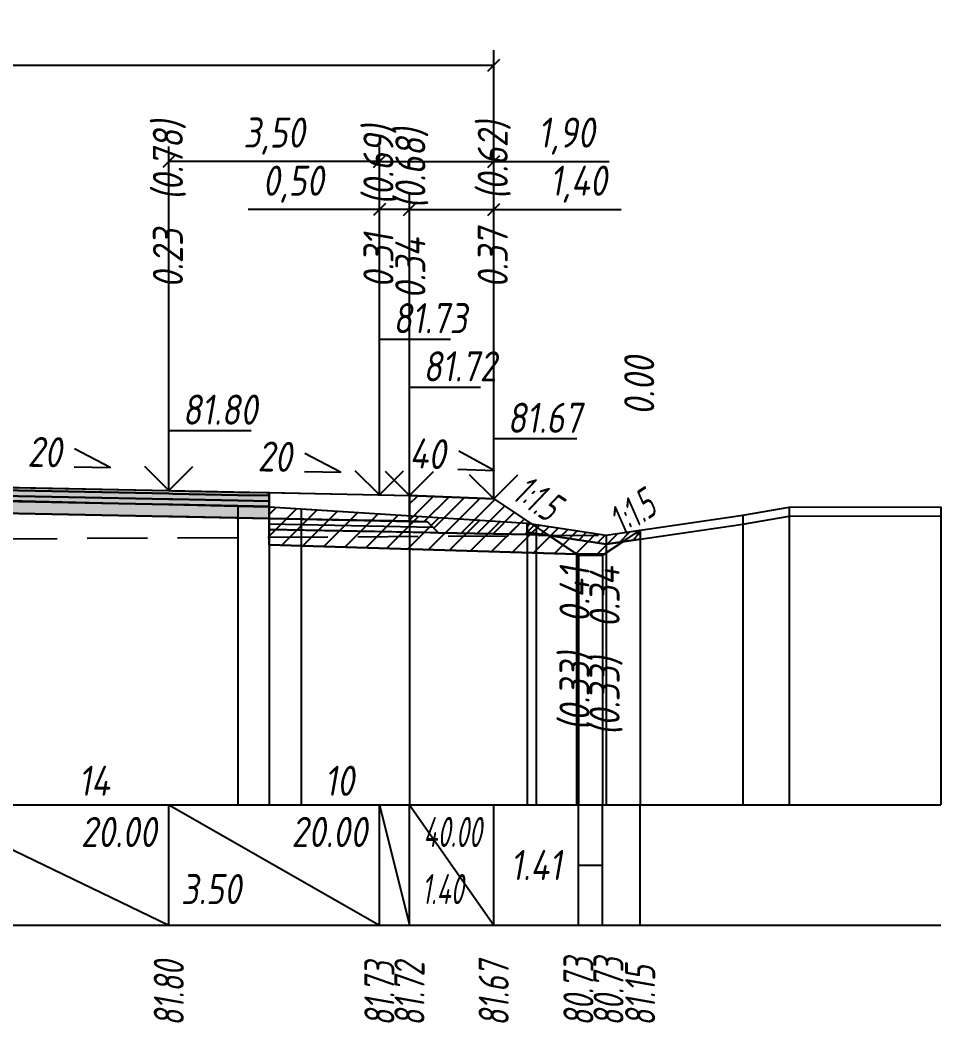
# Model space of a CAD drawing. Extents: x -717 to 1451, y -133302 to 233.
# Drawn here: x 166.7 to 243.2, y -24845.1 to -24761.8 of the extents above; entities that cross this region are included whole.
import ezdxf
from ezdxf.enums import TextEntityAlignment as Align

# ---------------------------------------------------------------- set-up
doc = ezdxf.new("R2010")
doc.units = 0
doc.linetypes.add('штриховая', pattern=[0.75, 0.5, -0.25])
for name, color, linetype in [('Интерполированный поперечник', 2, 'Continuous'), ('Код_514', 1, 'Continuous'), ('Контур_0', 7, 'Continuous'), ('Контур_2521', 7, 'Continuous'), ('Контур_2564', 7, 'Continuous'), ('Контур_2660', 7, 'Continuous'), ('Контур_2665', 7, 'Continuous'), ('Контур_400', 7, 'Continuous'), ('Контур_508', 7, 'Continuous'), ('Контур_512', 7, 'Continuous'), ('Контур_513', 7, 'Continuous'), ('Контур_818', 7, 'Continuous'), ('Красный поперечник', 1, 'Continuous'), ('Объём_2501', 7, 'Continuous'), ('Объём_2564', 7, 'Continuous'), ('Объём_2650', 7, 'Continuous'), ('Объём_2660', 7, 'Continuous'), ('Объём_2661', 7, 'Continuous'), ('Объём_2662', 7, 'Continuous'), ('Объём_2663', 7, 'Continuous'), ('Объём_2664', 7, 'Continuous'), ('Объём_2665', 7, 'Continuous'), ('Объём_2666', 7, 'Continuous'), ('Объём_2667', 7, 'Continuous'), ('Объём_2668', 7, 'Continuous'), ('Объём_2669', 7, 'Continuous'), ('Объём_2675', 7, 'Continuous'), ('Объём_2753', 7, 'Continuous'), ('Откосы', 7, 'Continuous'), ('Отметки покрытия', 7, 'Continuous'), ('Рабочие отметки', 7, 'Continuous'), ('Рабочие отметки доп.', 7, 'Continuous'), ('Слои выравнивания', 7, 'Continuous'), ('Таблица', 7, 'Continuous'), ('Уклоны проезжей части', 7, 'Continuous'), ('Черный поперечник', 3, 'Continuous')]:
    doc.layers.add(name, color=color, linetype=linetype)
for name, color, linetype, true_color in [('Контур_2540', 2, 'Continuous', 0xffff00), ('Контур_2560', 2, 'Continuous', 0xffff00), ('Контур_2561', 7, 'Continuous', 0xff8040), ('Контур_2562', 3, 'Continuous', 0x00ff00), ('Контур_2563', 7, 'Continuous', 0xff8000), ('Контур_2570', 7, 'Continuous', 0x80ff00), ('Контур_2725', 7, 'Continuous', 0x323232), ('Контур_2736', 4, 'Continuous', 0x00ffff), ('Контур_2737', 4, 'Continuous', 0x00ffff), ('Контур_2738', 4, 'Continuous', 0x00ffff), ('Контур_2739', 4, 'Continuous', 0x00ffff), ('Контур_2741', 4, 'Continuous', 0x00ffff), ('Контур_2742', 4, 'Continuous', 0x00ffff), ('Контур_2743', 4, 'Continuous', 0x00ffff), ('Контур_2744', 7, 'Continuous', 0xa4ffff), ('Контур_2745', 7, 'Continuous', 0xa4ffff), ('Контур_2747', 4, 'Continuous', 0x00ffff), ('Контур_2748', 4, 'Continuous', 0x00ffff), ('Контур_2749', 4, 'Continuous', 0x00ffff), ('Контур_2750', 4, 'Continuous', 0x00ffff), ('Контур_2751', 4, 'Continuous', 0x00ffff), ('Контур_2752', 4, 'Continuous', 0x00ffff), ('Контур_2760', 7, 'Continuous', 0x323232), ('Контур_2761', 7, 'Continuous', 0x323232), ('Контур_2762', 7, 'Continuous', 0x323232), ('Контур_2763', 7, 'Continuous', 0x323232), ('Контур_402', 7, 'Continuous', 0xff6464), ('Контур_703', 4, 'Continuous', 0x00ffff), ('Контур_705', 4, 'Continuous', 0x00ffff), ('Контур_707', 4, 'Continuous', 0x00ffff), ('Контур_720', 131, 'Continuous', 0xaaffff), ('Объём_2500', 7, 'Continuous', 0xc0c0c0), ('Объём_2520', 7, 'Continuous', 0x80ffff), ('Объём_2540', 2, 'Continuous', 0xffff00), ('Объём_2560', 2, 'Continuous', 0xffff00), ('Объём_2561', 7, 'Continuous', 0xff8040), ('Объём_2562', 3, 'Continuous', 0x00ff00), ('Объём_2563', 7, 'Continuous', 0xff8000), ('Объём_2570', 7, 'Continuous', 0x80ff00), ('Объём_2600', 7, 'Continuous', 0x808000), ('Объём_2620', 2, 'Continuous', 0xffff00), ('Объём_2746', 2, 'Continuous', 0xffff00)]:
    doc.layers.add(name, color=color, linetype=linetype, true_color=true_color)
doc.styles.get("Standard").update_dxf_attribs({"font": 'txt', "height": 2.5})
doc.styles.add('М', font='romand.shx', dxfattribs={"width": 0.8, "oblique": 10, "height": 2.5})
doc.dimstyles.new('ISO-25', dxfattribs={"dimtxt": 2.5, "dimasz": 2.5, "dimexe": 1.25, "dimexo": 0.625, "dimtad": 1, "dimtxsty": 'Standard', "dimcen": 2.5, "dimadec": 0, "dimazin": 0, "dimtfac": 1, "dimtmove": 0, "dimatfit": 3, "dimfxl": 1, "dimarcsym": 0})

# ---------------------------------------------------------------- blocks, each defined once
blk = doc.blocks.new('_Oblique')
at = {"color": 0, "linetype": 'ByBlock', "lineweight": -2}
blk.add_line((-0.5, -0.5), (0.5, 0.5), dxfattribs=at)
blk = doc.blocks.new('*D601')
at = {"color": 0, "lineweight": -2, "transparency": 16777216}
for p, q in [((199.038, -24800.723), (199.038, -24776.283)), ((206.038, -24801.003), (206.038, -24776.283)), ((199.038, -24777.533), (206.038, -24777.533)), ((206.038, -24777.533), (216.623, -24777.533))]:
    blk.add_line(p, q, dxfattribs=at)
at = {"layer": 'Defpoints', "color": 0, "transparency": 16777216}
for p in [(206.038, -24777.533), (199.038, -24801.348), (206.038, -24801.628)]:
    blk.add_point(p, dxfattribs=at)
at = {"color": 0, "lineweight": -2, "transparency": 16777216, "rotation": 180}
blk.add_blockref('_Oblique', (199.038, -24777.533), dxfattribs=at)
at = {"color": 0, "lineweight": -2, "transparency": 16777216}
blk.add_blockref('_Oblique', (206.038, -24777.533), dxfattribs=at)
at = {"color": 0, "transparency": 16777216, "insert": (213.082, -24775.42), "char_height": 2.5, "width": 8.75, "attachment_point": 5, "style": 'М'}
blk.add_mtext('1,40', dxfattribs=at)
blk = doc.blocks.new('*D603')
at = {"color": 0, "lineweight": -2, "transparency": 16777216}
for p, q in [((196.538, -24800.673), (196.538, -24776.283)), ((199.038, -24800.723), (199.038, -24776.283)), ((196.538, -24777.533), (185.621, -24777.533)), ((199.038, -24777.533), (196.538, -24777.533))]:
    blk.add_line(p, q, dxfattribs=at)
at = {"layer": 'Defpoints', "color": 0, "transparency": 16777216}
for p in [(199.038, -24777.533), (196.538, -24801.298), (199.038, -24801.348)]:
    blk.add_point(p, dxfattribs=at)
at = {"color": 0, "lineweight": -2, "transparency": 16777216, "rotation": 180}
blk.add_blockref('_Oblique', (196.538, -24777.533), dxfattribs=at)
at = {"color": 0, "lineweight": -2, "transparency": 16777216}
blk.add_blockref('_Oblique', (199.038, -24777.533), dxfattribs=at)
at = {"color": 0, "transparency": 16777216, "insert": (189.382, -24775.42), "char_height": 2.5, "width": 9.16667, "attachment_point": 5, "style": 'М'}
blk.add_mtext('0,50', dxfattribs=at)
blk = doc.blocks.new('*D605')
at = {"color": 0, "lineweight": -2, "transparency": 16777216}
for p, q in [((179.038, -24800.323), (179.038, -24772.283)), ((196.538, -24800.673), (196.538, -24772.283)), ((196.538, -24773.533), (179.038, -24773.533))]:
    blk.add_line(p, q, dxfattribs=at)
at = {"layer": 'Defpoints', "color": 0, "transparency": 16777216}
for p in [(179.038, -24773.533), (179.038, -24800.948), (196.538, -24801.298)]:
    blk.add_point(p, dxfattribs=at)
at = {"color": 0, "lineweight": -2, "transparency": 16777216, "rotation": 180}
blk.add_blockref('_Oblique', (179.038, -24773.533), dxfattribs=at)
at = {"color": 0, "lineweight": -2, "transparency": 16777216}
blk.add_blockref('_Oblique', (196.538, -24773.533), dxfattribs=at)
at = {"color": 0, "transparency": 16777216, "insert": (187.788, -24771.42), "char_height": 2.5, "width": 9.58333, "attachment_point": 5, "style": 'М'}
blk.add_mtext('3,50', dxfattribs=at)
blk = doc.blocks.new('*D606')
at = {"color": 0, "lineweight": -2, "transparency": 16777216}
for p, q in [((196.538, -24800.673), (196.538, -24772.283)), ((206.038, -24801.003), (206.038, -24772.283)), ((196.538, -24773.533), (206.038, -24773.533)), ((206.038, -24773.533), (215.629, -24773.533))]:
    blk.add_line(p, q, dxfattribs=at)
at = {"layer": 'Defpoints', "color": 0, "transparency": 16777216}
for p in [(196.538, -24773.533), (196.538, -24801.298), (206.038, -24801.628)]:
    blk.add_point(p, dxfattribs=at)
at = {"color": 0, "lineweight": -2, "transparency": 16777216, "rotation": 180}
blk.add_blockref('_Oblique', (196.538, -24773.533), dxfattribs=at)
at = {"color": 0, "lineweight": -2, "transparency": 16777216}
blk.add_blockref('_Oblique', (206.038, -24773.533), dxfattribs=at)
at = {"color": 0, "transparency": 16777216, "insert": (212.089, -24771.42), "char_height": 2.5, "width": 8.75, "attachment_point": 5, "style": 'М'}
blk.add_mtext('1,90', dxfattribs=at)
blk = doc.blocks.new('*D608')
at = {"color": 0, "lineweight": -2, "transparency": 16777216}
for p, q in [((110.538, -24801.003), (110.538, -24764.283)), ((206.038, -24801.003), (206.038, -24764.283)), ((110.538, -24765.533), (206.038, -24765.533))]:
    blk.add_line(p, q, dxfattribs=at)
at = {"layer": 'Defpoints', "color": 0, "transparency": 16777216}
for p in [(206.038, -24765.533), (110.538, -24801.628), (206.038, -24801.628)]:
    blk.add_point(p, dxfattribs=at)
at = {"color": 0, "lineweight": -2, "transparency": 16777216, "rotation": 180}
blk.add_blockref('_Oblique', (110.538, -24765.533), dxfattribs=at)
at = {"color": 0, "lineweight": -2, "transparency": 16777216}
blk.add_blockref('_Oblique', (206.038, -24765.533), dxfattribs=at)
at = {"color": 0, "transparency": 16777216, "insert": (158.288, -24763.42), "char_height": 2.5, "width": 10.41667, "attachment_point": 5, "style": 'М'}
blk.add_mtext('19,10', dxfattribs=at)

msp = doc.modelspace()

# ---------------------------------------------------------------- hatches: boundary and pattern name
at = {"layer": 'Объём_2563'}
h = msp.add_hatch(dxfattribs=at)
h.set_pattern_fill('ANSI31', color=256, scale=0.3)
h.paths.add_polyline_path([(201.457, -24804.384), (200.538, -24803.466), (199.038, -24803.436), (199.038, -24801.286), (206.038, -24801.566), (210.538, -24804.566)])
at = {"layer": 'Объём_2570'}
h = msp.add_hatch(dxfattribs=at)
h.set_pattern_fill('ANSI31', color=256, scale=0.2)
h.paths.add_polyline_path([(218.21, -24804.926), (215.381, -24805.337), (208.818, -24804.338), (208.818, -24803.588), (215.381, -24804.587), (218.21, -24804.176)])
at = {"layer": 'Объём_2600'}
h = msp.add_hatch(dxfattribs=at)
h.set_pattern_fill('ANSI31', color=6, scale=0.4)
h.paths.add_polyline_path([(208.818, -24803.588), (208.818, -24804.338), (215.381, -24805.337), (216.771, -24805.135), (215.234, -24806.16), (212.93, -24806.16), (187.382, -24805.394), (187.382, -24802.228)])
h = msp.add_hatch(dxfattribs=at)
h.set_pattern_fill('HONEY', color=5, scale=0.3)
h.paths.add_polyline_path([(216.771, -24805.135), (218.21, -24804.176), (218.21, -24804.926)])
at = {"layer": 'Объём_2620'}
h = msp.add_hatch(dxfattribs=at)
h.set_pattern_fill('ANSI31', color=2, scale=0.1)
h.paths.add_polyline_path([(212.93, -24806.16), (215.234, -24806.16), (215.082, -24806.261), (213.082, -24806.261)])
h.paths.add_polyline_path([(213.082, -24806.261), (215.082, -24806.261)], flags=16)
edge = h.paths.add_edge_path(flags=17)
edge.add_line((213.082, -24806.261), (215.082, -24806.261))
at = {"layer": 'Слои выравнивания'}
for color, points in [(2, [(158.288, -24800.471), (160.687, -24800.519), (162.322, -24800.551), (179.038, -24800.886), (179.361, -24800.892), (184.768, -24801), (187.382, -24801.053), (187.382, -24801.303), (184.768, -24801.25), (179.361, -24801.142), (179.038, -24801.136), (162.322, -24800.801), (160.687, -24800.769), (158.288, -24800.721)]), (3, [(158.288, -24800.721), (160.687, -24800.769), (162.322, -24800.801), (179.038, -24801.136), (179.361, -24801.142), (184.768, -24801.25), (187.382, -24801.303), (187.382, -24801.753), (184.768, -24801.7), (179.361, -24801.592), (179.038, -24801.586), (162.322, -24801.251), (160.687, -24801.219), (158.288, -24801.171)]), (4, [(158.288, -24801.171), (160.687, -24801.219), (162.322, -24801.251), (179.038, -24801.586), (179.361, -24801.592), (184.768, -24801.7), (187.382, -24801.753), (187.382, -24802.203), (184.768, -24802.15), (179.361, -24802.042), (179.038, -24802.036), (162.322, -24801.701), (160.687, -24801.669), (158.288, -24801.621)]), (5, [(158.288, -24801.621), (160.687, -24801.669), (162.322, -24801.701), (179.038, -24802.036), (179.361, -24802.042), (184.768, -24802.15), (187.382, -24802.203), (187.382, -24803.203), (184.768, -24803.15), (179.361, -24803.042), (179.038, -24803.036), (162.322, -24802.701), (160.687, -24802.669), (158.288, -24802.621)])]:
    msp.add_hatch(color=color, dxfattribs=at).paths.add_polyline_path(points)

# ---------------------------------------------------------------- linework, layer by layer
at = {"layer": 'Интерполированный поперечник', "linetype": 'штриховая', "ltscale": 10, "flags": 128}
msp.add_lwpolyline([(104.756, -24805.259), (215.381, -24804.587)], dxfattribs=at)
at = {"layer": 'Код_514'}
for p, q in [((158.288, -24827), (179.038, -24837)), ((179.038, -24837), (179.038, -24827)), ((179.038, -24827), (196.538, -24837)), ((196.538, -24837), (196.538, -24827)), ((196.538, -24827), (199.038, -24837)), ((199.038, -24837), (199.038, -24827)), ((199.038, -24827), (206.038, -24837)), ((206.038, -24837), (206.038, -24827)), ((213.082, -24837), (213.082, -24827)), ((215.082, -24837), (215.082, -24827)), ((218.21, -24837), (218.21, -24827)), ((213.082, -24832), (215.082, -24832))]:
    msp.add_line(p, q, dxfattribs=at)
at = {"layer": 'Контур_0', "flags": 128}
for points in [[(187.382, -24801.053), (199.038, -24801.286), (199.038, -24803.436), (187.382, -24803.203), (187.382, -24801.053), (187.382, -24801.053)], [(206.038, -24801.566), (210.614, -24804.616), (210.614, -24804.616), (210.614, -24804.616), (210.614, -24804.616), (210.614, -24804.616), (210.614, -24804.616), (210.614, -24804.616), (210.614, -24804.616), (210.614, -24804.616), (210.614, -24804.616), (210.614, -24804.616), (210.614, -24804.616), (210.614, -24804.616), (210.614, -24804.616), (213.082, -24806.261)], [(206.038, -24801.566), (210.614, -24804.616), (210.614, -24804.616), (210.614, -24804.616), (210.614, -24804.616), (210.614, -24804.616), (210.614, -24804.616), (210.614, -24804.616), (210.614, -24804.616), (210.614, -24804.616), (210.614, -24804.616), (210.614, -24804.616), (210.614, -24804.616), (210.614, -24804.616), (210.614, -24804.616), (213.082, -24806.261), (215.082, -24806.261), (218.21, -24804.176), (218.21, -24804.176), (218.21, -24804.176), (218.21, -24804.176), (218.21, -24804.176), (218.21, -24804.176), (218.21, -24804.176), (218.21, -24804.176), (218.21, -24804.176), (218.21, -24804.176), (218.21, -24804.176), (218.21, -24804.176), (218.21, -24804.176)], [(199.038, -24804.336), (187.382, -24804.103), (187.382, -24803.203), (200.538, -24803.466), (201.457, -24804.384), (199.038, -24804.336), (199.038, -24804.336)], [(199.038, -24803.436), (200.538, -24803.466), (201.457, -24804.384), (210.538, -24804.566)]]:
    msp.add_lwpolyline(points, dxfattribs=at)
at = {"layer": 'Контур_2521', "color": 250, "flags": 128}
msp.add_lwpolyline([(187.382, -24803.653), (200.997, -24803.925)], dxfattribs=at)
at = {"layer": 'Контур_2540', "flags": 128}
msp.add_lwpolyline([(196.538, -24804.286), (210.538, -24804.566), (212.93, -24806.16), (187.382, -24805.394), (187.382, -24804.103), (196.538, -24804.286), (196.538, -24804.286)], dxfattribs=at)
at = {"layer": 'Контур_2560', "flags": 128}
msp.add_lwpolyline([(199.038, -24801.286), (206.038, -24801.566), (206.038, -24801.566), (206.038, -24801.566)], dxfattribs=at)
at = {"layer": 'Контур_2561', "flags": 128}
msp.add_lwpolyline([(199.038, -24801.286), (199.038, -24801.286), (206.038, -24801.566), (206.038, -24801.566), (199.038, -24801.286)], dxfattribs=at)
at = {"layer": 'Контур_2562', "flags": 128}
msp.add_lwpolyline([(206.038, -24801.566), (206.038, -24801.566), (206.038, -24801.566), (206.038, -24801.566), (206.038, -24801.566)], dxfattribs=at)
at = {"layer": 'Контур_2563', "flags": 128}
msp.add_lwpolyline([(201.457, -24804.384), (200.538, -24803.466), (199.038, -24803.436), (199.038, -24801.286), (206.038, -24801.566), (210.538, -24804.566), (201.457, -24804.384), (201.457, -24804.384)], dxfattribs=at)
at = {"layer": 'Контур_2564', "flags": 128}
msp.add_lwpolyline([(199.038, -24801.286), (206.038, -24801.566)], dxfattribs=at)
at = {"layer": 'Контур_2570', "flags": 128}
msp.add_lwpolyline([(80, -24807.75), (87.414, -24807.487), (102.046, -24806.16), (104.756, -24806.009), (104.756, -24806.009), (113.663, -24804.6), (114.819, -24804.364), (114.819, -24803.614), (135.344, -24802.228), (137.465, -24802.13), (139.919, -24802.084), (158.288, -24801.717), (162.322, -24801.636), (184.768, -24802.171), (187.382, -24802.228), (190.036, -24802.396), (208.818, -24803.588), (208.818, -24804.338), (209.562, -24804.446), (215.381, -24805.337), (215.381, -24805.337), (226.748, -24803.685), (230.595, -24803.016), (243.21, -24802.986)], dxfattribs=at)
at = {"layer": 'Контур_2660', "flags": 128}
msp.add_lwpolyline([(187.382, -24805.394), (212.93, -24806.16)], dxfattribs=at)
at = {"layer": 'Контур_2665', "flags": 128}
msp.add_lwpolyline([(206.038, -24801.566), (206.038, -24801.566)], dxfattribs=at)
at = {"layer": 'Контур_2725', "flags": 128}
msp.add_lwpolyline([(137.465, -24803.037), (137.538, -24803.036), (139.919, -24802.988), (158.288, -24802.621), (160.687, -24802.669), (162.322, -24802.701), (179.038, -24803.036), (179.361, -24803.042), (184.768, -24803.15), (187.382, -24803.203)], dxfattribs=at)
at = {"layer": 'Контур_2736', "flags": 128}
for points in [[(206.038, -24801.566), (210.614, -24804.616)], [(210.614, -24804.616), (213.082, -24806.261)]]:
    msp.add_lwpolyline(points, dxfattribs=at)
at = {"layer": 'Контур_2737', "flags": 128}
msp.add_lwpolyline([(210.614, -24804.616), (210.614, -24804.616)], dxfattribs=at)
at = {"layer": 'Контур_2738', "flags": 128}
msp.add_lwpolyline([(210.614, -24804.616), (210.614, -24804.616)], dxfattribs=at)
at = {"layer": 'Контур_2739', "flags": 128}
msp.add_lwpolyline([(210.614, -24804.616), (210.614, -24804.616)], dxfattribs=at)
at = {"layer": 'Контур_2741', "flags": 128}
msp.add_lwpolyline([(218.21, -24804.176), (218.21, -24804.176)], dxfattribs=at)
at = {"layer": 'Контур_2742', "flags": 128}
msp.add_lwpolyline([(218.21, -24804.176), (218.21, -24804.176)], dxfattribs=at)
at = {"layer": 'Контур_2743', "flags": 128}
msp.add_lwpolyline([(218.21, -24804.176), (218.21, -24804.176)], dxfattribs=at)
at = {"layer": 'Контур_2744', "flags": 128}
msp.add_lwpolyline([(218.21, -24804.176), (218.21, -24804.176)], dxfattribs=at)
msp.add_lwpolyline([(218.21, -24804.176), (218.21, -24804.176)], dxfattribs=at)
msp.add_lwpolyline([(218.21, -24804.176), (218.21, -24804.176)], dxfattribs=at)
msp.add_lwpolyline([(218.21, -24804.176), (218.21, -24804.176)], dxfattribs=at)
msp.add_lwpolyline([(218.21, -24804.176), (218.21, -24804.176)], dxfattribs=at)
msp.add_lwpolyline([(218.21, -24804.176), (218.21, -24804.176)], dxfattribs=at)
at = {"layer": 'Контур_2745', "flags": 128}
msp.add_lwpolyline([(210.614, -24804.616), (210.614, -24804.616)], dxfattribs=at)
msp.add_lwpolyline([(210.614, -24804.616), (210.614, -24804.616)], dxfattribs=at)
msp.add_lwpolyline([(210.614, -24804.616), (210.614, -24804.616)], dxfattribs=at)
msp.add_lwpolyline([(210.614, -24804.616), (210.614, -24804.616)], dxfattribs=at)
msp.add_lwpolyline([(210.614, -24804.616), (210.614, -24804.616)], dxfattribs=at)
msp.add_lwpolyline([(210.614, -24804.616), (210.614, -24804.616)], dxfattribs=at)
at = {"layer": 'Контур_2747', "flags": 128}
msp.add_lwpolyline([(210.614, -24804.616), (210.614, -24804.616)], dxfattribs=at)
at = {"layer": 'Контур_2748', "flags": 128}
msp.add_lwpolyline([(210.614, -24804.616), (210.614, -24804.616)], dxfattribs=at)
at = {"layer": 'Контур_2749', "flags": 128}
msp.add_lwpolyline([(210.614, -24804.616), (210.614, -24804.616)], dxfattribs=at)
at = {"layer": 'Контур_2750', "flags": 128}
msp.add_lwpolyline([(218.21, -24804.176), (218.21, -24804.176)], dxfattribs=at)
at = {"layer": 'Контур_2751', "flags": 128}
msp.add_lwpolyline([(218.21, -24804.176), (218.21, -24804.176)], dxfattribs=at)
at = {"layer": 'Контур_2752', "flags": 128}
msp.add_lwpolyline([(218.21, -24804.176), (218.21, -24804.176)], dxfattribs=at)
at = {"layer": 'Контур_2760', "flags": 128}
msp.add_lwpolyline([(137.465, -24800.887), (137.538, -24800.886), (139.919, -24800.838), (158.288, -24800.471), (160.687, -24800.519), (162.322, -24800.551), (179.038, -24800.886), (179.361, -24800.892), (184.768, -24801), (187.382, -24801.053)], dxfattribs=at)
at = {"layer": 'Контур_2761', "flags": 128}
msp.add_lwpolyline([(137.465, -24801.137), (137.538, -24801.136), (139.919, -24801.088), (158.288, -24800.721), (160.687, -24800.769), (162.322, -24800.801), (179.038, -24801.136), (179.361, -24801.142), (184.768, -24801.25), (187.382, -24801.303)], dxfattribs=at)
at = {"layer": 'Контур_2762', "flags": 128}
msp.add_lwpolyline([(137.465, -24801.587), (137.538, -24801.586), (139.919, -24801.538), (158.288, -24801.171), (160.687, -24801.219), (162.322, -24801.251), (179.038, -24801.586), (179.361, -24801.592), (184.768, -24801.7), (187.382, -24801.753)], dxfattribs=at)
at = {"layer": 'Контур_2763', "flags": 128}
msp.add_lwpolyline([(137.465, -24802.037), (137.538, -24802.036), (139.919, -24801.988), (158.288, -24801.621), (160.687, -24801.669), (162.322, -24801.701), (179.038, -24802.036), (179.361, -24802.042), (184.768, -24802.15), (187.382, -24802.203)], dxfattribs=at)
at = {"layer": 'Контур_400', "flags": 128}
msp.add_lwpolyline([(158.288, -24800.471), (179.038, -24800.886), (196.538, -24801.236), (196.538, -24801.236), (196.538, -24801.236), (196.538, -24801.236), (196.538, -24801.236), (196.538, -24801.236), (199.038, -24801.286)], dxfattribs=at)
at = {"layer": 'Контур_402', "flags": 128}
msp.add_lwpolyline([(105, -24806.119), (137.465, -24805.145), (137.465, -24803.037), (158.288, -24802.621), (187.382, -24803.203), (187.382, -24805.394), (212.93, -24806.16)], dxfattribs=at)
at = {"layer": 'Контур_508', "flags": 128}
msp.add_lwpolyline([(105, -24806.119), (137.465, -24805.145), (137.465, -24803.037), (158.288, -24802.621), (187.382, -24803.203), (187.382, -24805.394), (212.93, -24806.16), (213.082, -24806.261), (215.082, -24806.261), (218.21, -24804.176)], dxfattribs=at)
at = {"layer": 'Контур_512', "flags": 128}
msp.add_lwpolyline([(187.382, -24805.394), (212.93, -24806.16), (213.082, -24806.261), (215.082, -24806.261), (218.21, -24804.176)], dxfattribs=at)
at = {"layer": 'Контур_513', "flags": 128}
msp.add_lwpolyline([(105, -24806.119), (137.465, -24805.145), (137.465, -24803.037), (158.288, -24802.621), (187.382, -24803.203), (187.382, -24805.394), (212.93, -24806.16), (213.082, -24806.261), (215.082, -24806.261), (218.21, -24804.176)], dxfattribs=at)
at = {"layer": 'Контур_703', "flags": 128}
msp.add_lwpolyline([(206.038, -24801.566), (210.614, -24804.616)], dxfattribs=at)
at = {"layer": 'Контур_705', "flags": 128}
msp.add_lwpolyline([(210.614, -24804.616), (210.614, -24804.616)], dxfattribs=at)
at = {"layer": 'Контур_707', "flags": 128}
msp.add_lwpolyline([(215.082, -24806.261), (218.21, -24804.176)], dxfattribs=at)
at = {"layer": 'Контур_720', "flags": 128}
msp.add_lwpolyline([(213.082, -24806.261), (215.082, -24806.261)], dxfattribs=at)
at = {"layer": 'Контур_818', "flags": 128}
msp.add_lwpolyline([(105, -24805.971), (113.663, -24804.6), (114.819, -24804.364), (114.819, -24803.614), (135.344, -24802.228), (137.465, -24802.13), (139.919, -24802.084), (158.288, -24801.717), (162.322, -24801.636), (184.768, -24802.171), (187.382, -24802.228), (190.036, -24802.396), (208.818, -24803.588), (208.818, -24804.338), (209.562, -24804.446), (215.381, -24805.337), (215.381, -24805.337), (218.21, -24804.926)], dxfattribs=at)
at = {"layer": 'Красный поперечник'}
for p, q in [((158.288, -24800.471), (179.038, -24800.886)), ((179.038, -24800.886), (196.538, -24801.236)), ((196.538, -24801.236), (199.038, -24801.286)), ((199.038, -24801.286), (206.038, -24801.566)), ((206.038, -24801.566), (213.082, -24806.261)), ((215.082, -24806.261), (218.21, -24804.176)), ((218.21, -24804.176), (218.21, -24827)), ((187.382, -24805.394), (187.382, -24827)), ((212.93, -24806.16), (212.93, -24827)), ((213.082, -24806.261), (213.082, -24827)), ((213.082, -24806.261), (215.082, -24806.261)), ((215.082, -24806.261), (215.082, -24827))]:
    msp.add_line(p, q, dxfattribs=at)
at = {"layer": 'Объём_2500', "flags": 128}
msp.add_lwpolyline([(187.382, -24801.053), (199.038, -24801.286), (199.038, -24803.436), (187.382, -24803.203), (187.382, -24801.053), (187.382, -24801.053)], dxfattribs=at)
at = {"layer": 'Объём_2501', "flags": 128}
msp.add_lwpolyline([(158.288, -24800.471), (179.038, -24800.886), (196.538, -24801.236), (196.538, -24801.236), (196.538, -24801.236), (196.538, -24801.236), (196.538, -24801.236), (196.538, -24801.236), (199.038, -24801.286)], dxfattribs=at)
at = {"layer": 'Объём_2520', "color": 250, "flags": 128}
msp.add_lwpolyline([(199.038, -24804.336), (187.382, -24804.103), (187.382, -24803.203), (200.538, -24803.466), (201.457, -24804.384), (199.038, -24804.336), (199.038, -24804.336)], dxfattribs=at)
at = {"layer": 'Объём_2540', "flags": 128}
msp.add_lwpolyline([(196.538, -24804.286), (210.538, -24804.566), (212.93, -24806.16), (187.382, -24805.394), (187.382, -24804.103), (196.538, -24804.286), (196.538, -24804.286)], dxfattribs=at)
at = {"layer": 'Объём_2560', "flags": 128}
msp.add_lwpolyline([(199.038, -24801.286), (206.038, -24801.566), (206.038, -24801.566), (206.038, -24801.566)], dxfattribs=at)
at = {"layer": 'Объём_2561', "flags": 128}
msp.add_lwpolyline([(199.038, -24801.286), (199.038, -24801.286), (206.038, -24801.566), (206.038, -24801.566), (199.038, -24801.286)], dxfattribs=at)
at = {"layer": 'Объём_2562', "flags": 128}
msp.add_lwpolyline([(206.038, -24801.566), (206.038, -24801.566), (206.038, -24801.566), (206.038, -24801.566), (206.038, -24801.566)], dxfattribs=at)
at = {"layer": 'Объём_2563', "color": 250, "flags": 128}
msp.add_lwpolyline([(201.457, -24804.384), (200.538, -24803.466), (199.038, -24803.436), (199.038, -24801.286), (206.038, -24801.566), (210.538, -24804.566), (201.457, -24804.384), (201.457, -24804.384)], dxfattribs=at)
at = {"layer": 'Объём_2564', "flags": 128}
msp.add_lwpolyline([(199.038, -24801.286), (206.038, -24801.566)], dxfattribs=at)
at = {"layer": 'Объём_2570', "flags": 128}
msp.add_lwpolyline([(218.21, -24804.926), (215.381, -24805.337), (208.818, -24804.338), (208.818, -24803.588), (215.381, -24804.587), (218.21, -24804.176), (218.21, -24804.926), (218.21, -24804.926)], dxfattribs=at)
at = {"layer": 'Объём_2600', "color": 5, "flags": 128}
msp.add_lwpolyline([(216.771, -24805.135), (218.21, -24804.176), (218.21, -24804.926), (216.771, -24805.135), (216.771, -24805.135)], dxfattribs=at)
at = {"layer": 'Объём_2620', "flags": 128}
msp.add_lwpolyline([(212.93, -24806.16), (215.234, -24806.16), (215.082, -24806.261), (213.082, -24806.261), (212.93, -24806.16), (212.93, -24806.16)], dxfattribs=at)
at = {"layer": 'Объём_2650', "color": 6, "flags": 128}
msp.add_lwpolyline([(208.818, -24803.588), (208.818, -24804.338), (215.381, -24805.337), (216.771, -24805.135), (215.234, -24806.16), (212.93, -24806.16), (187.382, -24805.394), (187.382, -24802.228), (208.818, -24803.588), (208.818, -24803.588)], dxfattribs=at)
at = {"layer": 'Объём_2660', "flags": 128}
msp.add_lwpolyline([(187.382, -24805.394), (212.93, -24806.16)], dxfattribs=at)
at = {"layer": 'Объём_2661', "flags": 128}
msp.add_lwpolyline([(206.038, -24801.566), (210.614, -24804.616), (212.93, -24806.16)], dxfattribs=at)
at = {"layer": 'Объём_2662', "flags": 128}
msp.add_lwpolyline([(215.234, -24806.16), (218.21, -24804.176)], dxfattribs=at)
at = {"layer": 'Объём_2663', "flags": 128}
for points in [[(212.93, -24806.16), (213.082, -24806.261)], [(215.082, -24806.261), (215.234, -24806.16)]]:
    msp.add_lwpolyline(points, dxfattribs=at)
at = {"layer": 'Объём_2664', "flags": 128}
msp.add_lwpolyline([(213.082, -24806.261), (215.082, -24806.261)], dxfattribs=at)
at = {"layer": 'Объём_2665', "flags": 128}
msp.add_lwpolyline([(206.038, -24801.566), (206.038, -24801.566)], dxfattribs=at)
at = {"layer": 'Объём_2666', "flags": 128}
for points in [[(206.038, -24801.566), (210.614, -24804.616)], [(210.614, -24804.616), (212.93, -24806.16)]]:
    msp.add_lwpolyline(points, dxfattribs=at)
at = {"layer": 'Объём_2667', "flags": 128}
for points in [[(218.21, -24804.176), (218.21, -24804.176)], [(210.614, -24804.616), (210.614, -24804.616)]]:
    msp.add_lwpolyline(points, dxfattribs=at)
at = {"layer": 'Объём_2668', "flags": 128}
for points in [[(218.21, -24804.176), (218.21, -24804.176)], [(210.614, -24804.616), (210.614, -24804.616)]]:
    msp.add_lwpolyline(points, dxfattribs=at)
at = {"layer": 'Объём_2669', "flags": 128}
for points in [[(218.21, -24804.176), (218.21, -24804.176)], [(210.614, -24804.616), (210.614, -24804.616)]]:
    msp.add_lwpolyline(points, dxfattribs=at)
at = {"layer": 'Объём_2675', "flags": 128}
for points in [[(218.21, -24804.176), (218.21, -24804.176)], [(218.21, -24804.176), (218.21, -24804.176)], [(218.21, -24804.176), (218.21, -24804.176)], [(218.21, -24804.176), (218.21, -24804.176)], [(218.21, -24804.176), (218.21, -24804.176)], [(218.21, -24804.176), (218.21, -24804.176)], [(210.614, -24804.616), (210.614, -24804.616)], [(210.614, -24804.616), (210.614, -24804.616)], [(210.614, -24804.616), (210.614, -24804.616)], [(210.614, -24804.616), (210.614, -24804.616)], [(210.614, -24804.616), (210.614, -24804.616)], [(210.614, -24804.616), (210.614, -24804.616)]]:
    msp.add_lwpolyline(points, dxfattribs=at)
at = {"layer": 'Объём_2746', "flags": 128}
msp.add_lwpolyline([(190.036, -24802.396), (208.818, -24803.588), (208.818, -24804.338), (210.597, -24804.605), (212.93, -24806.16), (187.382, -24805.394), (187.382, -24802.228), (190.036, -24802.396), (190.036, -24802.396)], dxfattribs=at)
at = {"layer": 'Объём_2753', "flags": 128}
msp.add_lwpolyline([(187.382, -24801.053), (187.382, -24801.053)], dxfattribs=at)
at = {"layer": 'Откосы', "color": 1, "flags": 128}
for points in [[(171.176, -24798.911), (174.176, -24798.971), (171.206, -24797.412)], [(190.301, -24799.294), (193.301, -24799.354), (190.331, -24797.794)], [(203.067, -24799.098), (206.065, -24799.218), (203.127, -24797.599)]]:
    msp.add_lwpolyline(points, dxfattribs=at)
at = {"layer": 'Отметки покрытия', "color": 1}
for p, q in [((196.538, -24801.236), (196.538, -24788.286)), ((196.538, -24788.286), (202.438, -24788.286)), ((199.038, -24801.286), (199.038, -24792.286)), ((199.038, -24792.286), (204.938, -24792.286)), ((179.038, -24800.886), (179.038, -24795.886)), ((179.038, -24795.886), (185.888, -24795.886)), ((206.038, -24801.566), (206.038, -24796.566)), ((206.038, -24796.566), (212.938, -24796.566)), ((179.038, -24800.886), (177.038, -24798.886)), ((179.038, -24800.886), (181.038, -24798.886)), ((196.538, -24801.236), (194.538, -24799.236)), ((196.538, -24801.236), (198.538, -24799.236)), ((199.038, -24801.286), (197.038, -24799.286)), ((199.038, -24801.286), (201.038, -24799.286)), ((206.038, -24801.566), (204.038, -24799.566)), ((206.038, -24801.566), (208.038, -24799.566))]:
    msp.add_line(p, q, dxfattribs=at)
at = {"layer": 'Слои выравнивания'}
for p, q in [((187.382, -24801.053), (187.382, -24827)), ((199.038, -24801.286), (199.038, -24827))]:
    msp.add_line(p, q, dxfattribs=at)
at = {"layer": 'Слои выравнивания', "color": 2, "flags": 128}
msp.add_lwpolyline([(158.288, -24800.471), (160.687, -24800.519), (162.322, -24800.551), (179.038, -24800.886), (179.361, -24800.892), (184.768, -24801), (187.382, -24801.053), (187.382, -24801.303), (184.768, -24801.25), (179.361, -24801.142), (179.038, -24801.136), (162.322, -24800.801), (160.687, -24800.769), (158.288, -24800.721)], close=True, dxfattribs=at)
at = {"layer": 'Слои выравнивания', "color": 3, "flags": 128}
msp.add_lwpolyline([(158.288, -24800.721), (160.687, -24800.769), (162.322, -24800.801), (179.038, -24801.136), (179.361, -24801.142), (184.768, -24801.25), (187.382, -24801.303), (187.382, -24801.753), (184.768, -24801.7), (179.361, -24801.592), (179.038, -24801.586), (162.322, -24801.251), (160.687, -24801.219), (158.288, -24801.171)], close=True, dxfattribs=at)
at = {"layer": 'Слои выравнивания', "color": 4, "flags": 128}
msp.add_lwpolyline([(158.288, -24801.171), (160.687, -24801.219), (162.322, -24801.251), (179.038, -24801.586), (179.361, -24801.592), (184.768, -24801.7), (187.382, -24801.753), (187.382, -24802.203), (184.768, -24802.15), (179.361, -24802.042), (179.038, -24802.036), (162.322, -24801.701), (160.687, -24801.669), (158.288, -24801.621)], close=True, dxfattribs=at)
at = {"layer": 'Слои выравнивания', "color": 5, "flags": 128}
msp.add_lwpolyline([(158.288, -24801.621), (160.687, -24801.669), (162.322, -24801.701), (179.038, -24802.036), (179.361, -24802.042), (184.768, -24802.15), (187.382, -24802.203), (187.382, -24803.203), (184.768, -24803.15), (179.361, -24803.042), (179.038, -24803.036), (162.322, -24802.701), (160.687, -24802.669), (158.288, -24802.621)], close=True, dxfattribs=at)
at = {"layer": 'Таблица'}
for p, q in [((80, -24827), (243.21, -24827)), ((80, -24837), (243.21, -24837))]:
    msp.add_line(p, q, dxfattribs=at)
at = {"layer": 'Черный поперечник', "color": 7}
for p, q in [((184.768, -24802.171), (184.768, -24827)), ((187.382, -24802.228), (187.382, -24827)), ((190.036, -24802.396), (190.036, -24827)), ((230.595, -24802.266), (230.595, -24827)), ((243.21, -24802.236), (243.21, -24827)), ((208.818, -24803.588), (208.818, -24827)), ((209.562, -24803.696), (209.562, -24827)), ((226.748, -24802.935), (226.748, -24827)), ((215.381, -24804.587), (215.381, -24827))]:
    msp.add_line(p, q, dxfattribs=at)
at = {"layer": 'Черный поперечник', "flags": 128}
msp.add_lwpolyline([(80, -24807), (87.414, -24806.737), (102.046, -24805.41), (104.756, -24805.259), (113.663, -24803.85), (114.819, -24803.614), (135.344, -24802.228), (137.465, -24802.13), (139.919, -24802.084), (158.288, -24801.717), (162.322, -24801.636), (184.768, -24802.171), (187.382, -24802.228), (190.036, -24802.396), (208.818, -24803.588), (209.562, -24803.696), (215.381, -24804.587), (226.748, -24802.935), (230.595, -24802.266), (243.21, -24802.236)], dxfattribs=at)

# ---------------------------------------------------------------- texts
at = {"layer": 'Код_514', "style": 'М', "oblique": 10}
for s, width, p in [('20.00', 0.8, (178.038, -24828)), ('20.00', 0.8, (195.538, -24828)), ('40.00', 0.6, (205.038, -24828))]:
    msp.add_text(s, height=2.5, dxfattribs=dict(at, width=width)).set_placement(p, align=Align.TOP_RIGHT)
at = {"layer": 'Код_514', "style": 'М', "oblique": 10, "width": 0.8}
msp.add_text('1.41', height=2.5, dxfattribs=at).set_placement((209.56, -24832), align=Align.MIDDLE_CENTER)
at = {"layer": 'Код_514', "style": 'М', "oblique": 10}
for s, width, p in [('3.50', 0.8, (180.038, -24836)), ('1.40', 0.6, (200.038, -24836))]:
    msp.add_text(s, height=2.5, dxfattribs=dict(at, width=width)).set_placement(p, align=Align.BOTTOM_LEFT)
at = {"layer": 'Код_514', "style": 'М', "oblique": 10, "width": 0.7}
for s, p in [('80.73', (213.082, -24845.382)), ('80.73', (215.582, -24845.382)), ('81.80', (179.038, -24845.382)), ('81.73', (196.538, -24845.382)), ('81.72', (199.038, -24845.382)), ('81.67', (206.038, -24845.382)), ('81.15', (218.21, -24845.382))]:
    msp.add_text(s, height=2.5, rotation=90, dxfattribs=at).set_placement(p, align=Align.MIDDLE_LEFT)
at = {"layer": 'Отметки покрытия', "color": 1, "style": 'М', "oblique": 10, "width": 0.8}
for s, p in [('81.73', (197.679, -24788.554)), ('81.72', (200.179, -24792.554)), ('81.80', (180.179, -24796.154)), ('81.67', (207.179, -24796.834))]:
    msp.add_text(s, height=2.5, dxfattribs=at).set_placement(p, align=Align.BOTTOM_LEFT)
at = {"layer": 'Рабочие отметки', "color": 1, "style": 'М', "oblique": 10, "width": 0.8}
for s, p in [('0.23', (178.96, -24784.036)), ('0.31', (196.46, -24784.036)), ('0.37', (205.96, -24784.036)), ('0.34', (199.111, -24784.943)), ('0.00', (218.132, -24794.607))]:
    msp.add_text(s, height=2.5, rotation=90, dxfattribs=at).set_placement(p, align=Align.MIDDLE_LEFT)
for s, p in [('0.41', (212.754, -24807.192)), ('0.34', (215.254, -24807.192))]:
    msp.add_text(s, height=2.5, rotation=90, dxfattribs=at).set_placement(p, align=Align.MIDDLE_RIGHT)
at = {"layer": 'Рабочие отметки доп.', "color": 1, "style": 'М', "oblique": 10, "width": 0.8}
for s, p in [('(0.78)', (178.96, -24776.736)), ('(0.69)', (196.46, -24777.136)), ('(0.62)', (205.96, -24776.686)), ('(0.68)', (199.111, -24777.443))]:
    msp.add_text(s, height=2.5, rotation=90, dxfattribs=at).set_placement(p, align=Align.MIDDLE_LEFT)
for p in [(212.754, -24814.292), (215.254, -24814.692)]:
    msp.add_text('(0.33)', height=2.5, rotation=90, dxfattribs=at).set_placement(p, align=Align.MIDDLE_RIGHT)
at = {"layer": 'Слои выравнивания', "style": 'М', "oblique": 10, "width": 0.8}
for s, p in [('14', (172.835, -24827)), ('10', (193.21, -24827))]:
    msp.add_text(s, height=2.5, dxfattribs=at).set_placement(p, align=Align.BOTTOM_CENTER)
at = {"layer": 'Уклоны проезжей части', "color": 1, "style": 'М', "oblique": 10}
for s, rotation, width, p in [('20', 358.85423, 0.8, (168.683, -24799.678)), ('20', 358.85423, 0.8, (187.808, -24800.061)), ('40', 357.70938, 0.8, (200.476, -24799.814)), ('1:1.5', 326.30994, 0.6, (208.568, -24803.172)), ('1:1.5', 33.69007, 0.6, (218.668, -24804.356))]:
    msp.add_text(s, height=2.5, rotation=rotation, dxfattribs=dict(at, width=width)).set_placement(p, align=Align.BOTTOM_CENTER)

# ---------------------------------------------------------------- dimensions: what is measured, and where the dimension line sits
at = {"color": 5}
dim = msp.add_linear_dim(base=(206.038, -24765.533), p1=(110.538, -24801.628), p2=(206.038, -24801.628), angle=180, dimstyle='ISO-25', override={"dimasz": 1, "dimlfac": 0.2, "dimzin": 0, "dimtxsty": 'М', "dimblk1": 'Oblique', "dimblk2": 'Oblique', "dimsah": 1}, dxfattribs=at)
dim.commit()
dim.dimension.update_dxf_attribs({"geometry": '*D608', "text_midpoint": (158.288, -24763.42)})
dim = msp.add_linear_dim(base=(179.038, -24773.533), p1=(196.538, -24801.298), p2=(179.038, -24800.948), dimstyle='ISO-25', override={"dimasz": 1, "dimlfac": 0.2, "dimzin": 0, "dimtxsty": 'М', "dimblk1": 'Oblique', "dimblk2": 'Oblique', "dimsah": 1}, dxfattribs=at)
dim.commit()
dim.dimension.update_dxf_attribs({"geometry": '*D605', "text_midpoint": (187.788, -24771.42)})
dim = msp.add_linear_dim(base=(196.538, -24773.533), p1=(206.038, -24801.628), p2=(196.538, -24801.298), dimstyle='ISO-25', override={"dimasz": 1, "dimlfac": 0.2, "dimzin": 0, "dimtxsty": 'М', "dimblk1": 'Oblique', "dimblk2": 'Oblique', "dimsah": 1}, dxfattribs=at)
dim.commit()
dim.dimension.update_dxf_attribs({"geometry": '*D606', "text_midpoint": (212.089, -24773.533), "dimtype": 160})
for base, p1, p2, picture, middle in [((199.038, -24777.533), (196.538, -24801.298), (199.038, -24801.348), '*D603', (189.382, -24777.533)), ((206.038, -24777.533), (199.038, -24801.348), (206.038, -24801.628), '*D601', (213.082, -24777.533))]:
    dim = msp.add_linear_dim(base=base, p1=p1, p2=p2, angle=180, dimstyle='ISO-25', override={"dimasz": 1, "dimlfac": 0.2, "dimzin": 0, "dimtxsty": 'М', "dimblk1": 'Oblique', "dimblk2": 'Oblique', "dimsah": 1}, dxfattribs=at)
    dim.commit()
    dim.dimension.update_dxf_attribs({"geometry": picture, "text_midpoint": middle, "dimtype": 160})

doc.saveas('drawing.dxf')
